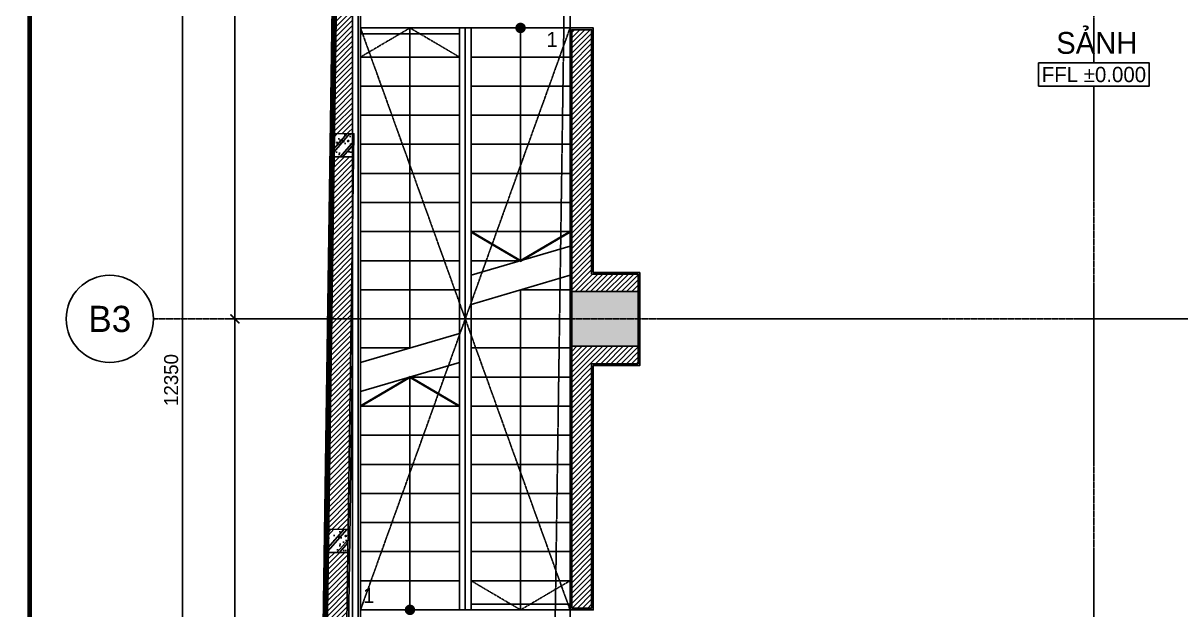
# Model space of a CAD drawing. Header units: inches. Extents: x 1721084 to 1854744, y 225101 to 488646.
# Drawn here: x 1765953 to 1775897, y 367711 to 372752 of the extents above; entities that cross this region are included whole.
import ezdxf
from ezdxf.enums import TextEntityAlignment as Align
from ezdxf.xclip import XClip

# ---------------------------------------------------------------- set-up
doc = ezdxf.new("R2010")
doc.units = ezdxf.units.IN
doc.header["$MEASUREMENT"] = 0
doc.header["$XCLIPFRAME"] = 0
doc.set_wipeout_variables(frame=1)
for name, pattern in [('X-PL-GF$0$X-GRID-T1$0$CENTER2', [1.125, 0.75, -0.125, 0.125, -0.125]), ('X-PL-GF$0$X-PL-GF$0$DASHDOTX2', [2, 1, -0.5, 0, -0.5]), ('X-PL-GF$0$X-PL-GF$0$DASHED', [0.75, 0.5, -0.25]), ('X-PL-GF$0$X-PL-GF$0$HIDDEN2', [0.1875, 0.125, -0.0625])]:
    doc.linetypes.add(name, pattern=pattern)
for name, color, linetype in [('A-ANNO-DIM 100', 252, 'Continuous'), ('X-PL-GF$0$A-ANNO-NOTE-ENG', 250, 'Continuous'), ('X-PL-GF$0$X-GRID-T1$0$A-ANNO-DIM 75', 2, 'Continuous'), ('X-PL-GF$0$X-GRID-T1$0$A-GRID', 9, 'X-PL-GF$0$X-GRID-T1$0$CENTER2'), ('X-PL-GF$0$X-GRID-T1$0$A-GRID-SYMB', 5, 'Continuous'), ('X-PL-GF$0$X-PL-GF$0$A-ANNO-RNAM', 250, 'Continuous'), ('X-PL-GF$0$X-PL-GF$0$A-FLOR-ABOV', 250, 'X-PL-GF$0$X-PL-GF$0$HIDDEN2'), ('X-PL-GF$0$X-PL-GF$0$A-FLOR-COLS-CONC', 250, 'Continuous'), ('X-PL-GF$0$X-PL-GF$0$A-FLOR-HDRL', 250, 'Continuous'), ('X-PL-GF$0$X-PL-GF$0$A-FLOR-PATT', 250, 'Continuous'), ('X-PL-GF$0$X-PL-GF$0$A-FLOR-STRS', 250, 'Continuous'), ('X-PL-GF$0$X-PL-GF$0$A-FLOR-STRS-NOTE', 250, 'Continuous'), ('X-PL-GF$0$X-PL-GF$0$A-FLOR-WALL', 250, 'Continuous'), ('X-PL-GF$0$X-PL-GF$0$A-FLOR-WALL-FNSH', 250, 'Continuous'), ('X-PL-GF$0$X-PL-GF$0$A-FLOR-WALL-PATT', 250, 'Continuous'), ('X-PL-GF$0$X-PL-GF$0$A-SECT-PATT', 250, 'Continuous'), ('X-PL-GF$0$X-PL-GF$0$A-SECT-STEL', 12, 'Continuous'), ('X-PL-GF$0$X-PL-GF$0$A-XREF', 250, 'Continuous'), ('X-PL-GF$0$X-PL-GF$0$B-RanhHienTrang', 250, 'Continuous'), ('X-PL-GF$0$X-PL-GF$0$CGXD', 250, 'Continuous'), ('X-PL-GF$0$X-PL-GF$0$I-ANNO-LEVL-PLAN', 250, 'Continuous'), ('X-PL-GF$0$XREF2$0$A-FLOR-COLS-CONC', 250, 'Continuous'), ('X-PL-GF$0$XREF2$0$A-FLOR-PATT', 250, 'Continuous')]:
    doc.layers.add(name, color=color, linetype=linetype)
doc.styles.add('X-PL-GF$0$HDUNGARC', font='vn_vni.shx')
doc.styles.add('X-PL-GF$0$X-GRID-T1$0$HDUNGARC', font='vn_vni.shx')
doc.styles.add('X-PL-GF$0$X-GRID-T1$0$SYMBTEXT', font='VAVON_.TTF')
doc.styles.add('X-PL-GF$0$X-PL-GF$0$SYMBTEXT', font='VAVON_.TTF')
doc.dimstyles.new('X-PL-GF$0$X-GRID-T1$0$DIM-75', dxfattribs={"dimscale": 75, "dimtxt": 1.6, "dimasz": 1, "dimexe": 1, "dimexo": 1, "dimgap": 0.5, "dimtad": 1, "dimdec": 0, "dimzin": 0, "dimdsep": 46, "dimtxsty": 'X-PL-GF$0$X-GRID-T1$0$HDUNGARC', "dimblk": 'X-PL-GF$0$X-GRID-T1$0$_ArchTick', "dimcen": 2, "dimdle": 1, "dimclrd": 256, "dimclre": 9, "dimclrt": 3, "dimadec": 0, "dimazin": 0, "dimtfac": 1, "dimtdec": 0, "dimtix": 1, "dimtmove": 2, "dimatfit": 2, "dimfxl": 1, "dimtolj": 1, "dimtzin": 0, "dimarcsym": 2})
pattern_1 = [(45, (0, 0), (-22.09708691207961, 22.09708691207961), [])]
pattern_2 = [(54, (0, 0), (143.978068100322, -2.51314656807856), [15, -165]), (359, (0, 0), (-38.17672263258378, 148.136205541445), [12, -132]), (104.4514, (11.99817190200864, -0.2094279928046898), (105.8014581244018, 145.6229752967735), [12.748038, -140.2284224]), (50.18419999999998, (-2.79025894976501, 39.90256201039297), (215.2374651695471, -18.13376922839233), [22.5, -247.5]), (100.6356, (15.14619545357805, 38.39140331440962), (172.886977297764, 207.3887486410285), [19.1220576, -210.3426]), (355.1842000000002, (-2.79025894976501, 39.90256201039297), (172.886815400423, 207.3888836815694), [18, -198]), (25, (17.85858679287272, 31.32205098267724), (124.707658123106, -72.0000000348896), [15, -165]), (330.0000000000001, (17.85858679287272, 31.32205098267724), (38.4277435848289, 148.0712871091526), [12, -132]), (75.4514, (28.25088782156475, 25.3220443419086), (163.1354596724559, 76.07115927203152), [12.748038, -140.2284224]), (41.50000000000001, (0, 0), (-2.218253370694924, 66.5862339525476), [0, -130.3999999999999, 0, -133.9999999999999, 0, -132.4999999999999]), (11.5, (0, 0), (46.98318860929417, 82.3603496113481), [0, -76.39999999999998, 0, -127.4, 0, -50.5]), (331.5, (-44.49135664158815, -3.111138728987988), (106.8190839731312, 2.947528310489392), [0, -50, 0, -156, 0, -207]), (321.5, (-64.44263764678463, -4.506268203870494), (114.9565173145964, 28.10842846725684), [0, -65, 0, -103.6, 0, -147]), (49, (0, 0), (-64.15031431893561, 55.76501746419311), []), (49, (-1.709033606731069, 24.44031923136569), (-64.15031431893561, 55.76501746419311), [])]

# ---------------------------------------------------------------- blocks, each defined once
blk = doc.blocks.new('X-PL-GF$0$XREF2')
at = {"layer": 'X-PL-GF$0$XREF2$0$A-FLOR-PATT'}
h = blk.add_hatch(dxfattribs=at)
h.set_pattern_fill('!BTCT', color=256, scale=25, pattern_type=2)
h.set_pattern_definition([(50, (0, 0), (179.3150456501883, -15.68803374564877), [18.75, -206.25]), (355, (0, 0), (-34.68783340325, 188.0480334250029), [15, -165]), (100.4514, (14.94292, -1.307334999999999), (144.6273454285054, 172.3598855152384), [15.9350475, -175.285528]), (46.18420000000002, (0, 50), (266.8102621564111, -41.37975358225452), [28.125, -309.375]), (96.6356, (22.23418625, 46.55167324999999), (233.6656763871758, 243.5294677251104), [23.902572, -262.92825]), (351.1842000000001, (0, 50), (233.6654862834068, 243.5296502313311), [22.5, -247.5]), (21, (25, 37.5), (149.2267630296154, -100.6547226663347), [18.75, -206.25]), (326, (25, 37.5), (60.82883298039543, 181.2875112617133), [15, -165]), (71.45140000000002, (37.43555825, 29.1120985), (210.0556571453725, 80.6326241774881), [15.9350475, -175.285528]), (37.50000000000001, (0, 0), (3.039963829322667, 83.22346345782788), [0, -163, 0, -167.5, 0, -165.625]), (7.499999999999999, (0, 0), (65.76738436053715, 98.60292797059006), [0, -95.5, 0, -159.25, 0, -63.125]), (327.5, (-55.75, 0), (133.4556090431022, -5.638717933594937), [0, -62.5, 0, -195, 0, -258.75]), (317.5, (-80.75000000000001, 0), (145.7965423355966, 25.02624558307943), [0, -81.25, 0, -129.5, 0, -183.75]), (45, (0, 0), (-75.13009550107068, 75.13009550107068), []), (45, (0, 30.625), (-75.13009550107068, 75.13009550107068), [])])
h.paths.add_polyline_path([(20684.99999999999, 3915.000000000058), (20684.99999999999, 4285.000000000056), (20315.00000000015, 4285.000000000056), (20315.00000000015, 3915.000000000058)])
h.paths.add_polyline_path([(20684.99999918887, 374.6332916433435), (20684.99999918887, 685.0000000000528), (19915.00000000002, 685.0000000000517), (19915.00000000002, 374.6332916433425)])
h.paths.add_polyline_path([(15485.00000000008, -984.9999999999764), (15485.00000000008, -714.9999999998672), (14815.00000000008, -714.9999999998689), (14815.00000000008, -984.9999999999744)])
h.paths.add_polyline_path([(15384.99999999999, 3915.000000000034), (15384.99999999999, 4385.000000000058), (15014.99999999998, 4385.000000000056), (15014.99999999998, 3915.000000000034)])
h.paths.add_polyline_path([(8785.000000000175, 5464.999999999941), (8785.000000000175, 5934.99999999994), (8215.000000000175, 5934.999999999942), (8215.000000000175, 5464.999999999941)])
h.paths.add_polyline_path([(4265.000000000006, -984.9999999999792), (4735.000000000001, -984.9999999999792), (4735, -614.9999999998835), (4265.000000000006, -614.9999999998835)])
h.paths.add_polyline_path([(385.0000000000219, 15.0000000000291), (385.0000000000219, 385.0000000000283), (15.00000000002183, 385.0000000000272), (15.00000000002183, 15.0000000000291)])
h.paths.add_polyline_path([(15.00000000002183, 5935.000000000028), (15.00000000002183, 5465.000000000028), (585.0000000000217, 5465.000000000028), (585.000000000029, 5935.000000000028)])
h.paths.add_polyline_path([(4734.999999999876, 11575.58118903297), (4264.999999999876, 11603.31734586404), (4264.999999999876, 11214.99999999994), (4734.999999999876, 11214.99999999994)])
h.paths.add_polyline_path([(8785.000000000233, 11336.55203909347), (8415.000000000213, 11358.38688596065), (8415.000000000198, 10965.00146173001), (8785.000000000207, 10965.00000000014)])
h.paths.add_polyline_path([(8785.000000000033, -614.9999999999718), (8415.000000000035, -614.9999999999718), (8415.000000000035, -984.9999999999781), (8785.000000000036, -984.9999999999781)])
h.paths.add_polyline_path([(15.00000000002182, 11335.00000000015), (15.00000000002183, 10965.00000000015), (385.0000000000219, 10965.00000000015), (385.0000000000219, 11335.00000000015)])
h.paths.add_polyline_path([(15485.00000000021, 10941.1403626419), (15015.0000000002, 10968.90048736221), (15015.0000000002, 10664.9999999063), (15485.00000000021, 10664.9999999063)])
h.paths.add_polyline_path([(20685.04201184699, 10634.25258519437), (20315.00000000023, 10656.0931995088), (20315.00000000023, 10215.00000000135), (20685.04201184699, 10215.00000000135)])
at = {"layer": 'X-PL-GF$0$XREF2$0$A-FLOR-COLS-CONC'}
blk.add_lwpolyline([(15.00000000002183, 5935.000000000028), (585.0000000000217, 5935.000000000028), (585.0000000000217, 5465.000000000028), (15.00000000002183, 5465.000000000028)], close=True, dxfattribs=at)
blk = doc.blocks.new('X-PL-GF$0$X-GRID-T1$0$_ArchTick')
at = {"color": 0, "linetype": 'ByBlock', "const_width": 0.15}
blk.add_lwpolyline([(-0.5000000000000018, -0.4822552045807244), (0.5, 0.5177447954192829)], dxfattribs=at)
blk = doc.blocks.new('*D264')
at = {"layer": 'Defpoints', "color": 0, "transparency": 16777216}
for p in [(-2878.678544014203, 5700.000000000158), (-2178.662637090867, 5700.000000000158), (-2178.662637090867, 2.04892e-10)]:
    blk.add_point(p, dxfattribs=at)
at = {"layer": 'X-PL-GF$0$X-GRID-T1$0$A-ANNO-DIM 75', "lineweight": -2, "transparency": 16777216}
blk.add_line((-2878.678544014201, -74.99999999979524), (-2878.678544014203, 5775.000000000157), dxfattribs=at)
at = {"layer": 'X-PL-GF$0$X-GRID-T1$0$A-ANNO-DIM 75', "color": 9, "lineweight": -2, "transparency": 16777216}
for p, q in [((-2253.662637090867, 5700.000000000158), (-2953.678544014203, 5700.000000000158)), ((-2253.662637090867, 2.0488e-10), (-2953.678544014202, 2.047674e-10))]:
    blk.add_line(p, q, dxfattribs=at)
at = {"layer": 'X-PL-GF$0$X-GRID-T1$0$A-ANNO-DIM 75', "lineweight": -2, "transparency": 16777216, "xscale": 75, "yscale": 75, "zscale": 75}
for p, rotation in [((-2878.678544014203, 5700.000000000158), 90), ((-2878.678544014201, 2.047795e-10), 270)]:
    blk.add_blockref('X-PL-GF$0$X-GRID-T1$0$_ArchTick', p, dxfattribs=dict(at, rotation=rotation))
at = {"layer": 'X-PL-GF$0$X-GRID-T1$0$A-ANNO-DIM 75', "color": 3, "transparency": 16777216, "insert": (-2976.178544014202, 2850.000000000182), "char_height": 120, "attachment_point": 5, "rotation": 90, "style": 'X-PL-GF$0$X-GRID-T1$0$HDUNGARC'}
blk.add_mtext('\\A1;5700', dxfattribs=at)
blk = doc.blocks.new('*D265')
at = {"layer": 'Defpoints', "color": 0, "transparency": 16777216}
for p in [(-2878.678544014208, 11350.00000000012), (-1991.108536304821, 11350.00000000012), (-2178.662637090867, 5700.000000000158)]:
    blk.add_point(p, dxfattribs=at)
at = {"layer": 'X-PL-GF$0$X-GRID-T1$0$A-ANNO-DIM 75', "color": 9, "lineweight": -2, "transparency": 16777216}
for p, q in [((-2066.108536304822, 11350.00000000012), (-2953.678544014208, 11350.00000000012)), ((-2253.662637090867, 5700.000000000158), (-2953.678544014206, 5700.000000000158))]:
    blk.add_line(p, q, dxfattribs=at)
at = {"layer": 'X-PL-GF$0$X-GRID-T1$0$A-ANNO-DIM 75', "lineweight": -2, "transparency": 16777216}
blk.add_line((-2878.678544014206, 5625.000000000157), (-2878.678544014208, 11425.00000000012), dxfattribs=at)
at = {"layer": 'X-PL-GF$0$X-GRID-T1$0$A-ANNO-DIM 75', "lineweight": -2, "transparency": 16777216, "xscale": 75, "yscale": 75, "zscale": 75}
for p, rotation in [((-2878.678544014208, 11350.00000000012), 90), ((-2878.678544014206, 5700.000000000158), 270)]:
    blk.add_blockref('X-PL-GF$0$X-GRID-T1$0$_ArchTick', p, dxfattribs=dict(at, rotation=rotation))
at = {"layer": 'X-PL-GF$0$X-GRID-T1$0$A-ANNO-DIM 75', "color": 3, "transparency": 16777216, "insert": (-2976.178544014204, 8525.000000000138), "char_height": 120, "attachment_point": 5, "rotation": 90, "style": 'X-PL-GF$0$X-GRID-T1$0$HDUNGARC'}
blk.add_mtext('\\A1;5650', dxfattribs=at)
blk = doc.blocks.new('*D267')
at = {"layer": 'Defpoints', "color": 0, "transparency": 16777216}
for p in [(-3328.678544014356, 11350.00000000012), (-1991.108536304821, 11350.00000000012), (-2178.662637090867, -999.9999999998148)]:
    blk.add_point(p, dxfattribs=at)
at = {"layer": 'X-PL-GF$0$X-GRID-T1$0$A-ANNO-DIM 75', "color": 9, "lineweight": -2, "transparency": 16777216}
for p, q in [((-2066.108536304822, 11350.00000000012), (-3403.678544014356, 11350.00000000012)), ((-2253.662637090867, -999.9999999998148), (-3403.678544014353, -999.999999999815))]:
    blk.add_line(p, q, dxfattribs=at)
at = {"layer": 'X-PL-GF$0$X-GRID-T1$0$A-ANNO-DIM 75', "lineweight": -2, "transparency": 16777216}
blk.add_line((-3328.678544014355, -1074.999999999815), (-3328.678544014356, 11425.00000000012), dxfattribs=at)
at = {"layer": 'X-PL-GF$0$X-GRID-T1$0$A-ANNO-DIM 75', "lineweight": -2, "transparency": 16777216, "xscale": 75, "yscale": 75, "zscale": 75}
for p, rotation in [((-3328.678544014356, 11350.00000000012), 90), ((-3328.678544014355, -999.999999999815), 270)]:
    blk.add_blockref('X-PL-GF$0$X-GRID-T1$0$_ArchTick', p, dxfattribs=dict(at, rotation=rotation))
at = {"layer": 'X-PL-GF$0$X-GRID-T1$0$A-ANNO-DIM 75', "color": 3, "transparency": 16777216, "insert": (-3426.178544014352, 5175.000000000153), "char_height": 120, "attachment_point": 5, "rotation": 90, "style": 'X-PL-GF$0$X-GRID-T1$0$HDUNGARC'}
blk.add_mtext('\\A1;12350', dxfattribs=at)
blk = doc.blocks.new('X-PL-GF$0$X-GRID-T1$0$SYMB-GRID')
blk.add_circle((0, 0), 5)
at = {"color": 2, "style": 'X-PL-GF$0$X-GRID-T1$0$SYMBTEXT', "flags": 4}
blk.add_attdef('NUM', text='', height=3, dxfattribs=at).set_placement((0, 0), align=Align.MIDDLE)
blk = doc.blocks.new('X-PL-GF$0$X-PL-GF$0$RANH DAT')
at = {"color": 20, "linetype": 'X-PL-GF$0$X-PL-GF$0$DASHDOTX2', "ltscale": 4, "const_width": 50}
blk.add_lwpolyline([(-11627.29456309721, -102.3376698006832), (-11627.29456309721, -102.3376698006832), (-2.910383e-10, 1.164153e-10), (992.3107898987656, 14373.5282487044), (-5110.730678946215, 14733.68764396724), (-10633.96828031746, 15059.63101499682), (-41580.12939057983, 16885.85990410079), (-41827.60296804322, -102.3376699942382), (-17866.78343735436, -102.337669765111), (-11627.29456321617, -102.3376697921485)], dxfattribs=at)
blk = doc.blocks.new('X-PL-GF$0$X-PL-GF$0$IDEN-ELEV-PLAN')
blk.add_wipeout([(-6.333333333333286, -1.3333333333339823), (-6.333333333333286, 1.333333333332675), (6.333333333333385, 1.3333333333336412), (6.333333333333385, -1.3333333333330302)])
blk.add_lwpolyline([(-6.333333333333285, -1.333333333333981), (-6.333333333333285, 1.333333333332682), (6.33333333333337, 1.333333333333668), (6.33333333333337, -1.333333333333014)], close=True)
at = {"color": 2, "style": 'X-PL-GF$0$X-PL-GF$0$SYMBTEXT'}
blk.add_attdef('EL0.000', text='', height=1.999999999999999, dxfattribs=at).set_placement((2.84e-14, -1.066e-13), align=Align.MIDDLE)
blk = doc.blocks.new('X-PL-GF$0$X-PL-GF$0$thangGF1')
at = {"layer": 'X-PL-GF$0$X-PL-GF$0$A-FLOR-ABOV', "ltscale": 10}
for points in [[(-1799.999999999987, 6049.999999998895), (-1375.000000000065, 6299.999999998894), (-950.0000000000708, 6049.999999998893)], [(-950.00000000007, 6299.999999998891), (-1800.00000000007, 6299.999999998895)], [(-1375.00000000007, 6299.999999998894), (-1375.000000000078, 3549.999999998924)], [(-950.0000000000708, 6049.999999998893), (-1800.000000000071, 6049.999999998895)], [(-950.0000000000721, 5799.999999998893), (-1800.000000000071, 5799.999999998895)], [(-950.0000000000728, 5549.999999998893), (-1800.000000000073, 5549.999999998895)], [(-950.0000000000737, 5299.999999998893), (-1800.000000000073, 5299.999999998895)], [(-950.0000000000746, 5049.999999998893), (-1800.000000000074, 5049.999999998895)], [(-950.0000000000753, 4799.999999998893), (-1800.000000000074, 4799.999999998894)], [(-950.0000000000753, 4549.999999998893), (-1800.000000000076, 4549.999999998894)], [(-950.0000000000764, 4299.999999998893), (-1800.000000000076, 4299.999999998894)], [(-950.0000000000772, 4049.999999998893), (-1800.000000000077, 4049.999999998895)], [(-424.9999999999835, 1299.999999998893), (-424.9999999999835, 4049.999999998895)], [(-424.9999999999927, 4049.999999998894), (1.27329e-11, 4049.999999998895)], [(-950.000000000078, 3799.999999998893), (-1800.000000000078, 3799.999999998896)], [(-849.9999999999872, 3799.999999998893), (1.27329e-11, 3799.999999998896)], [(-1375.000000000176, 3549.999999998896), (-1800.000000000079, 3549.999999998896)], [(-849.9999999999862, 3549.999999998893), (1.36424e-11, 3549.999999998896)], [(-849.9999999999853, 3299.999999998893), (1.45519e-11, 3299.999999998896)], [(-849.9999999999843, 3049.999999998894), (1.54614e-11, 3049.999999998896)], [(-849.9999999999836, 2799.999999998894), (1.63709e-11, 2799.999999998896)], [(-849.9999999999827, 2549.999999998894), (1.72804e-11, 2549.999999998896)], [(-849.9999999999827, 2299.999999998894), (1.81899e-11, 2299.999999998896)], [(-849.9999999999817, 2049.999999998894), (1.90994e-11, 2049.999999998896)], [(-849.9999999999809, 1799.999999998893), (1.90994e-11, 1799.999999998895)], [(-849.9999999999799, 1549.999999998893), (2.00089e-11, 1549.999999998896)], [(-849.9999999999799, 1549.999999998893), (-424.9999999999835, 1299.999999998893), (2.00089e-11, 1549.999999998896)], [(-849.999999999979, 1299.999999998893), (2.09184e-11, 1299.999999998896)]]:
    blk.add_lwpolyline(points, dxfattribs=at)
at = {"layer": 'X-PL-GF$0$X-PL-GF$0$A-FLOR-HDRL'}
for points in [[(1.45519e-11, 8369.999999999034), (-1869.999999999986, 8369.999999999034), (-1869.999999999977, -820.0000000010523), (9.8908e-12, -820.0000000000864)], [(1.45519e-11, 8319.999999999032), (-1819.999999999987, 8319.999999999032), (-1819.999999999977, -770.0000000009967), (-4.55884e-11, -770.0000000000864)], [(-900.0000000000326, 1299.999999998893), (-900.0000000000326, 6299.999999998891)]]:
    blk.add_lwpolyline(points, dxfattribs=at)
at = {"layer": 'X-PL-GF$0$X-PL-GF$0$A-FLOR-STRS'}
for points in [[(1.45519e-11, 8299.999999999034), (-1799.999999999987, 8299.999999999034), (-1799.999999999977, -750.0000000009738), (-6.74163e-11, -750.0000000000864)], [(-2.36469e-11, 4424.99999999893), (1.45519e-11, 8299.999999999034)], [(-1799.999999999987, 1299.999999998893), (-849.999999999979, 1299.999999998893), (-849.9999999999942, 6299.999999998891)], [(-5.1728e-12, 6299.999999998888), (-950.00000000007, 6299.999999998891), (-950.0000000000855, 1299.999999998893)], [(-849.9999999999942, 6049.999999998893), (6.3665e-12, 6049.999999998895)], [(-849.9999999999936, 5799.999999998893), (6.3665e-12, 5799.999999998895)], [(-849.9999999999927, 5549.999999998893), (7.276000000000001e-12, 5549.999999998895)], [(-849.9999999999918, 5299.999999998893), (8.1855e-12, 5299.999999998895)], [(-849.9999999999907, 5049.999999998893), (9.0949e-12, 5049.999999998895)], [(-849.9999999999901, 4799.999999998893), (1.00044e-11, 4799.999999998894)], [(-849.9999999999892, 4549.999999998893), (1.09139e-11, 4549.999999998894)], [(-849.9999999999836, 4174.99999999891), (-8.91305e-11, 4424.99999999891)], [(-849.9999999999892, 4299.999999998893), (-425.0000000000872, 4299.999999998894)], [(-849.9999999998889, 3924.99999999891), (5.457000000000001e-12, 4174.99999999891)], [(-7.7307e-11, -730), (-2.63753e-11, 4174.999999998902)], [(-1800.000000000073, 3424.99999999891), (-950.0000000001784, 3674.999999998912)], [(-1799.999999999978, 3174.99999999891), (-950.0000000000837, 3424.999999998912)], [(-950.0000000000799, 3299.999999998893), (-1375.000000000082, 3299.999999998896)], [(-950.0000000000811, 3049.999999998894), (-1800.00000000008, 3049.999999998896)], [(-950.0000000000816, 2799.999999998894), (-1800.000000000082, 2799.999999998896)], [(-950.0000000000816, 2549.999999998894), (-1800.000000000082, 2549.999999998896)], [(-950.0000000000825, 2299.999999998894), (-1800.000000000083, 2299.999999998896)], [(-950.0000000000837, 2049.999999998894), (-1800.000000000084, 2049.999999998896)], [(-950.0000000000844, 1799.999999998893), (-1800.000000000084, 1799.999999998895)], [(-950.0000000000855, 1549.999999998893), (-1800.000000000085, 1549.999999998896)]]:
    blk.add_lwpolyline(points, dxfattribs=at)
at = {"layer": 'X-PL-GF$0$X-PL-GF$0$A-FLOR-STRS-NOTE', "color": 174, "const_width": 45}
for points in [[(-447.4999999993723, 6300.000076101227, -1), (-402.5000000005948, 6299.999923896553, -1)], [(-1397.499999999474, 1300.00007610123, -1), (-1352.500000000697, 1299.999923896556, -1)]]:
    blk.add_lwpolyline(points, format="xyb", close=True, dxfattribs=at)
at = {"layer": 'X-PL-GF$0$X-PL-GF$0$A-FLOR-STRS-NOTE', "color": 174, "ltscale": 400, "const_width": 20}
for points in [[(-849.9999999999799, 4548.412627375422), (-424.9999999999835, 4298.412627375422), (2.00089e-11, 4548.412627375425)], [(-1799.999999999948, 3049.999999998915), (-1375.000000000025, 3299.999999998913), (-950.0000000000316, 3049.999999998912)]]:
    blk.add_lwpolyline(points, dxfattribs=at)
at = {"layer": 'X-PL-GF$0$X-PL-GF$0$A-SECT-STEL', "color": 174}
for points in [[(-424.9999999999835, 4299.999999998925), (-424.9999999999835, 6299.999999998891)], [(-1375.000000000079, 3299.999999998896), (-1375.000000000085, 1299.999999998893)]]:
    blk.add_lwpolyline(points, dxfattribs=at)
blk = doc.blocks.new('I.A.M TITLEBLOCK - A2 -H')
at = {"const_width": 0.5}
blk.add_lwpolyline([(5, 2.999999999999972), (591.9999999999998, 2.999999999999886), (589.9999999999998, 417), (5, 417.0000000000002)], close=True, dxfattribs=at)
blk = doc.blocks.new('X-PL-GF$0$X-GRID-T1')
at = {"layer": 'X-PL-GF$0$X-GRID-T1$0$A-GRID', "ltscale": 8}
for p, q in [((5.9835e-12, 15788.19757388748), (-2.3166e-12, -4800.000000207501)), ((4500.000000000136, 15788.19757388748), (4500.000000000129, -4800.000000207501)), ((-3578.678544014039, 5700.000000000153), (9300.000000000013, 5700.000000000153))]:
    blk.add_line(p, q, dxfattribs=at)
at = {"layer": 'X-PL-GF$0$X-GRID-T1$0$A-GRID-SYMB'}
ref = blk.add_blockref('X-PL-GF$0$X-GRID-T1$0$SYMB-GRID', (-3953.678544014039, 5700.000000000153), dxfattribs=dict(at, xscale=75, yscale=75, zscale=75))
ref.add_attrib('NUM', 'B3', dxfattribs={"layer": '0', "color": 2, "height": 224.9999999999999, "style": 'X-PL-GF$0$X-GRID-T1$0$SYMBTEXT'}).set_placement((-3953.678544014039, 5700.000000000153), align=Align.MIDDLE)
at = {"layer": 'X-PL-GF$0$X-GRID-T1$0$A-ANNO-DIM 75'}
for base, p1, p2, picture, middle in [((-3328.678544014356, 11350.00000000012), (-2178.662637090866, -999.9999999998143), (-1991.108536304819, 11350.00000000011), '*D267', (-3426.178544014352, 5175.000000000153)), ((-2878.678544014208, 11350.00000000012), (-2178.662637090866, 5700.000000000156), (-1991.108536304819, 11350.00000000011), '*D265', (-2976.178544014204, 8525.000000000138)), ((-2878.678544014203, 5700.000000000158), (-2178.662637090866, 2.04892e-10), (-2178.662637090866, 5700.000000000156), '*D264', (-2976.178544014202, 2850.000000000182))]:
    dim = blk.add_linear_dim(base=base, p1=p1, p2=p2, angle=90, dimstyle='X-PL-GF$0$X-GRID-T1$0$DIM-75', dxfattribs=at)
    dim.commit()
    dim.dimension.update_dxf_attribs({"geometry": picture, "text_midpoint": middle})
blk = doc.blocks.new('X-PL-GF')
at = {"layer": 'X-PL-GF$0$X-PL-GF$0$A-FLOR-PATT'}
h = blk.add_hatch(dxfattribs=at)
h.set_pattern_fill('ANSI31', color=250, scale=250)
h.set_pattern_definition(pattern_1)
h.paths.add_polyline_path([(-1908.777906111688, 3691.595064760143), (-2078.759871247876, 3694.07125708649), (-2125.58903728401, 479.4123281463346), (-1955.607072147822, 476.9361358199891)])
h.paths.add_polyline_path([(-2075.846703805583, 3894.050039567583), (-1905.864738669395, 3891.573847241238), (-1859.254058980916, 7091.234367475268), (-2029.236024117103, 7093.710559801611)])
h.paths.add_polyline_path([(-1809.51172549961, 10505.87207889647), (-1979.493690635797, 10508.34827122282), (-2026.322856674811, 7293.689342282708), (-1856.340891538622, 7291.213149956358)])
h.paths.add_polyline_path([(-1861.564319048267, 13798.02256012368), (-1931.511614614602, 13802.15036684655), (-1977.017498309925, 10678.33023632692), (-1907.024924431452, 10677.31062774085)])
h.paths.add_polyline_path([(-2103.572578456228, -2814.999999983633), (-2058.072658302282, 308.4107544237619), (-2128.065229616292, 309.4303629913534), (-2173.580002830723, -2814.999999999777)])
at = {"layer": 'X-PL-GF$0$X-PL-GF$0$A-FLOR-WALL'}
blk.add_lwpolyline([(-1979.493690635797, 10508.34827122282), (-1809.51172549961, 10505.87207889647), (-1856.340891538622, 7291.213149956358), (-2026.322856674811, 7293.689342282708)], close=True, dxfattribs=at)
at = {"layer": 'X-PL-GF$0$X-PL-GF$0$A-FLOR-WALL-FNSH'}
for points in [[(2246.183442473346, 13540.58553577948), (2246.183442473346, 13540.58553577948), (2246.183442473346, 13540.58553577948), (2246.183442473346, 13540.58553577948), (2046.530790088585, 13552.36765764824), (2052.421851022971, 13652.19398384076), (-1740.97799602957, 13876.09193533185), (-1746.869056964078, 13776.2656091379), (-1846.794315740672, 13782.12484005305), (-1891.808028183852, 10692.09054883621), (-1791.818634361203, 10690.63396505859), (-1943.303339421334, 291.7372743988308), (-2043.292737168894, 293.1938581958925), (-2088.331257619726, -2798.543416182955), (-1988.341863798027, -2799.999999960569), (-1989.798602079907, -2899.999999960569), (-1.4779e-12, -2899.999999960569), (-1.4779e-12, -2799.999999960569), (199.9999999999985, -2799.999999960569), (199.9999999999985, -2899.999999960569), (3000.000000000002, -2899.999999960569), (3000.000000000002, -2799.999999960569)], [(600.0000000001388, 6099.999999999992), (200.0000000001444, 6100.000000000004)], [(200.0000000001444, 5299.999999999999), (600, 5299.999999999997), (600, 6099.999999999994)]]:
    blk.add_lwpolyline(points, dxfattribs=at)
at = {"layer": 'X-PL-GF$0$X-PL-GF$0$A-ANNO-RNAM', "insert": (4524.467369445892, 8070.000000064368), "char_height": 187.5, "width": 1284.923656308964, "attachment_point": 5, "style": 'X-PL-GF$0$X-PL-GF$0$SYMBTEXT'}
blk.add_mtext('SAÛNH', dxfattribs=at)
blk.add_wipeout([(-1869.999999999976, 1129.999999999924), (2.2737367544323206e-12, 1129.999999999924), (2.2737367544323206e-12, 10270.000000000007), (-1869.999999999986, 10270.000000000007)]).dxf.layer = 'X-PL-GF$0$X-PL-GF$0$A-FLOR-STRS'
at = {"layer": 'X-PL-GF$0$X-PL-GF$0$A-FLOR-WALL-PATT'}
h = blk.add_hatch(dxfattribs=at)
h.set_pattern_fill('ANSI31', color=250, scale=250)
h.set_pattern_definition(pattern_1)
h.paths.add_polyline_path([(185.0000000001445, 6085.000000000004), (185.0000000001444, 8185.000000000007), (15.00000000014438, 8185.000000000007), (15.00000000014457, 5935.000000000028), (585, 5935.000000000028), (585, 6084.999999999992)])
h.paths.add_polyline_path([(185.0000000001445, 5314.999999999999), (585.0000000000217, 5315), (585.0000000000217, 5465.000000000028), (15.00000000000193, 5465.000000000028), (15.00000000000172, 3215.000000000009), (185.0000000001444, 3215.000000000009)])
h.paths.add_polyline_path([(185.0000002862997, 1135.000000000009), (15.00000028629977, 1135.000000000009), (15.0000000001444, 385.0000000000281), (185.0000000001444, 385.0000000000281)])
h.paths.add_polyline_path([(15.00000000007705, 10215), (185.000000000077, 10215), (185.0000000001444, 10965.00000000015), (15.00000000014438, 10965.00000000015)])
at = {"layer": 'X-PL-GF$0$X-PL-GF$0$A-SECT-PATT'}
h = blk.add_hatch(dxfattribs=at)
h.set_pattern_fill('!BTCT', color=256, scale=20, angle=4, pattern_type=2)
h.set_pattern_definition(pattern_2)
h.paths.add_polyline_path([(-2027.779440395963, 7193.699951042159), (-2029.236024117109, 7093.710559801612), (-1859.254058943181, 7091.234367474718), (-1857.797475222035, 7191.223758715264)])
h.paths.add_polyline_path([(-2026.322856674817, 7293.689342282702), (-2027.779440395963, 7193.699951042159), (-1857.797475222035, 7191.223758715264), (-1856.340891500889, 7291.213149955807)])
h = blk.add_hatch(dxfattribs=at)
h.set_pattern_fill('!BTCT', color=256, scale=20, angle=4, pattern_type=2)
h.set_pattern_definition(pattern_2)
h.paths.add_polyline_path([(-2077.303286922872, 3794.060648318239), (-2078.759870644018, 3694.071257077693), (-1908.777905470089, 3691.595064750798), (-1907.321321748943, 3791.584455991343)])
h.paths.add_polyline_path([(-2075.846703201726, 3894.050039558781), (-2077.303286922872, 3794.060648318239), (-1907.321321748943, 3791.584455991343), (-1905.864738027797, 3891.573847231886)])
at = {"layer": 'X-PL-GF$0$X-PL-GF$0$A-FLOR-ABOV', "ltscale": 10}
for points in [[(-1800.000000000104, 3200.000000000011), (1.501218e-10, 8199.999999999865)], [(-1799.999999999987, 8199.999999999873), (4.1211e-12, 3200.000000000304)], [(4.67253e-11, 3200.000000000013), (4.66684e-11, 5700.000000000014)]]:
    blk.add_lwpolyline(points, dxfattribs=at)
at = {"layer": 'X-PL-GF$0$X-PL-GF$0$A-FLOR-COLS-CONC'}
for points in [[(-2029.236024117109, 7093.710559801612), (-2026.322856674817, 7293.689342282702), (-1856.340891500889, 7291.213149955807), (-1859.254058943181, 7091.234367474718)], [(-2078.759870644018, 3694.071257077693), (-2075.846703201726, 3894.050039558781), (-1905.864738027797, 3891.573847231886), (-1908.777905470089, 3691.595064750798)]]:
    blk.add_lwpolyline(points, close=True, dxfattribs=at)
at = {"layer": 'X-PL-GF$0$X-PL-GF$0$A-FLOR-STRS'}
for points in [[(-950.00000000007, 8199.999999999869), (-1799.999999999985, 8199.999999999869)], [(-950.00000000007, 8149.999999999868), (-1799.999999999985, 8149.999999999868)], [(4.66542e-11, 5700.000000000014), (4.66116e-11, 7200.000000000014)], [(-849.9999999999792, 3249.99999999987), (1.589342e-10, 3249.999999999874)]]:
    blk.add_lwpolyline(points, dxfattribs=at)
at = {"layer": 'X-PL-GF$0$X-PL-GF$0$A-FLOR-WALL'}
blk.add_lwpolyline([(15.00000000002183, 5935.000000000028), (15.00000000002183, 5935.000000000028), (15.00000000014438, 8185.000000000007), (185.0000000001444, 8185.000000000007), (185.0000000001445, 6085.000000000007), (585, 6084.999999999992), (585, 5935.000000000028), (15.00000000002183, 5935.000000000028), (15.00000000002183, 5935.000000000028)], dxfattribs=at)
for points in [[(-2075.846703805583, 3894.050039567583), (-1905.864738669395, 3891.573847241238), (-1859.254058980916, 7091.234367475266), (-2029.236024117103, 7093.710559801611)], [(15.00000000000187, 5465.000000000028), (585.0000000000217, 5465.000000000028), (585.0000000000217, 5314.999999999999), (185.0000000001445, 5314.999999999999), (185.0000000001444, 3215.00000000001), (15.00000000000173, 3215.000000000009)], [(-2078.759871247876, 3694.07125708649), (-1908.777906111688, 3691.595064760143), (-1955.607072147822, 476.936135819989), (-2125.58903728401, 479.4123281463346)]]:
    blk.add_lwpolyline(points, close=True, dxfattribs=at)
at = {"layer": 'X-PL-GF$0$X-PL-GF$0$A-FLOR-WALL-FNSH'}
for points in [[(1.443823e-10, 6100.000000000004), (1.443823e-10, 8200.00000000001), (200.0000000001444, 8200.00000000001), (200.0000000001444, 6100.000000000004)], [(200.0000000001444, 5300), (200.0000000001444, 3200.000000000009), (1.7552e-12, 3200.000000000009), (1.7552e-12, 5300)]]:
    blk.add_lwpolyline(points, dxfattribs=at)
at = {"layer": 'X-PL-GF$0$X-PL-GF$0$CGXD', "linetype": 'X-PL-GF$0$X-PL-GF$0$DASHED', "ltscale": 7}
blk.add_lwpolyline([(29109.2069565708, 10152.18368523635), (7.276000000000001e-12, 11870.00821583272), (-187.4603885969482, -998.4933488365367), (19532.55709904624, -999.9999999998154)], dxfattribs=at)
at = {"layer": 'X-PL-GF$0$X-PL-GF$0$A-FLOR-STRS'}
blk.add_blockref('X-PL-GF$0$X-PL-GF$0$thangGF1', (0, 1900.000000000977), dxfattribs=at)
at = {"layer": 'X-PL-GF$0$X-PL-GF$0$A-XREF'}
for name in ['X-PL-GF$0$X-GRID-T1', 'X-PL-GF$0$XREF2']:
    blk.add_blockref(name, (0, 0), dxfattribs=at)
at = {"layer": 'X-PL-GF$0$X-PL-GF$0$B-RanhHienTrang'}
blk.add_blockref('X-PL-GF$0$X-PL-GF$0$RANH DAT', (39636.32640790709, -2897.662330001818), dxfattribs=at)
at = {"layer": 'X-PL-GF$0$A-ANNO-NOTE-ENG', "color": 3, "char_height": 130, "attachment_point": 5, "style": 'X-PL-GF$0$HDUNGARC'}
for insert in [(-154.0633643021558, 8100.230858117241), (-1728.64935042439, 3325.201624390051)]:
    blk.add_mtext('1', dxfattribs=dict(at, insert=insert))
at = {"layer": 'X-PL-GF$0$X-PL-GF$0$I-ANNO-LEVL-PLAN'}
ref = blk.add_blockref('X-PL-GF$0$X-PL-GF$0$IDEN-ELEV-PLAN', (4500.000000000129, 7800.000000064279), dxfattribs=dict(at, xscale=75, yscale=75, zscale=75))
ref.add_attrib('EL 000.00', 'FFL %%p0.000', dxfattribs={"layer": '0', "height": 131.25, "style": 'X-PL-GF$0$X-PL-GF$0$SYMBTEXT'}).set_placement((4500.000000000129, 7800.000000064279), align=Align.MIDDLE)
at = {"layer": 'X-PL-GF$0$X-PL-GF$0$A-FLOR-WALL-FNSH'}
blk.add_lwpolyline([(15000.00000000003, -2799.999999800959), (15200.00000000003, -2799.999999800959), (15200.00000000003, -2999.999999800984), (-2191.276562666232, -2999.999999960567), (-1943.802985202435, 13988.19757424687), (34696.32145598598, 11825.95025974346)], dxfattribs=at)

msp = doc.modelspace()

# ---------------------------------------------------------------- block references
ref = msp.add_blockref('X-PL-GF', (1726100.38168202, 364510.5894645699))
XClip(ref).set_block_clipping_path([(-4378.678544013994, -12850.407672127025), (34696.321455986006, 17749.592327873004)])
ref = msp.add_blockref('X-PL-GF', (1770650.38168202, 364510.5894645699))
XClip(ref).set_block_clipping_path([(-4378.678544013994, -12850.407672127025), (34696.321455986006, 17749.592327873004)])

# ---------------------------------------------------------------- next in the draw order: block references
at = {"layer": 'A-ANNO-DIM 100', "xscale": 75, "yscale": 75, "zscale": 75}
msp.add_blockref('I.A.M TITLEBLOCK - A2 -H', (1765633.5, 351101), dxfattribs=at)

doc.saveas('drawing.dxf')
